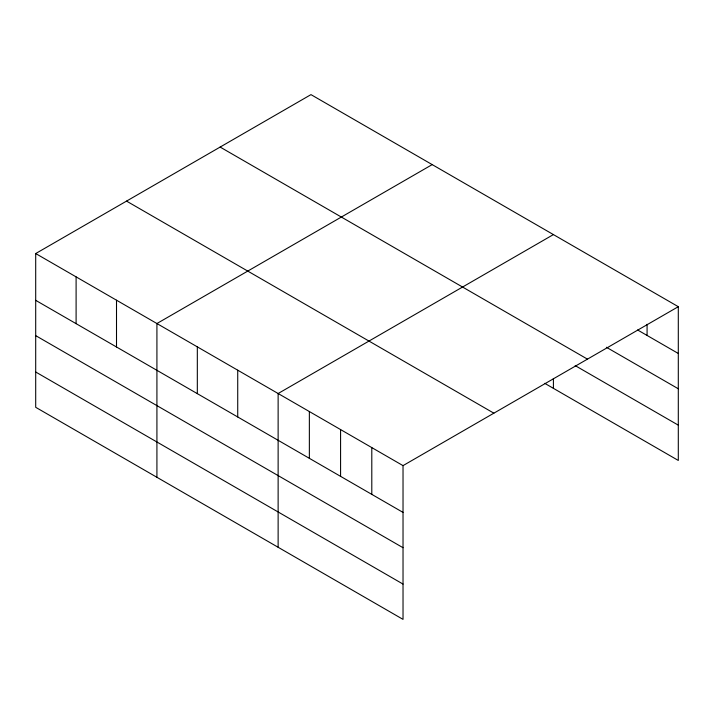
<?xml version="1.0" encoding="UTF-8"?>
<svg xmlns="http://www.w3.org/2000/svg" width="714" height="714" viewBox="0 0 714 714"><rect width="100%" height="100%" fill="white"/><g stroke="black" fill="none" stroke-linecap="round" stroke-linejoin="round"><path stroke-width="1.07" d="M35.7 253.55L403.026 465.626L403.026 619.377L35.7 407.31L35.7 253.55L310.974 94.623L678.3 306.69L678.3 460.45L544.755 383.347M432.193 164.604L156.919 323.531L156.919 477.291M553.412 234.585L278.13 393.521L278.13 547.272M403.026 465.626L678.3 306.69M637.62 329.984L678.3 353.475M606.391 347.263L678.3 388.773M220.135 147.066L587.461 359.142M575.172 365.604L678.3 425.151M126.539 201.107L493.865 413.174M35.7 300.335L403.026 512.402M35.7 335.634L403.026 547.709M35.7 372.003L403.026 584.079M647.08 324.308L647.08 335.446M553.412 378.42L553.412 388.345M371.798 447.598L371.798 494.383M340.578 429.569L340.578 476.354M309.358 411.541L309.358 458.326M237.726 370.191L237.726 416.976M197.323 346.861L197.323 393.646M116.507 300.21L116.507 346.986M76.103 276.88L76.103 323.665"/></g></svg>
